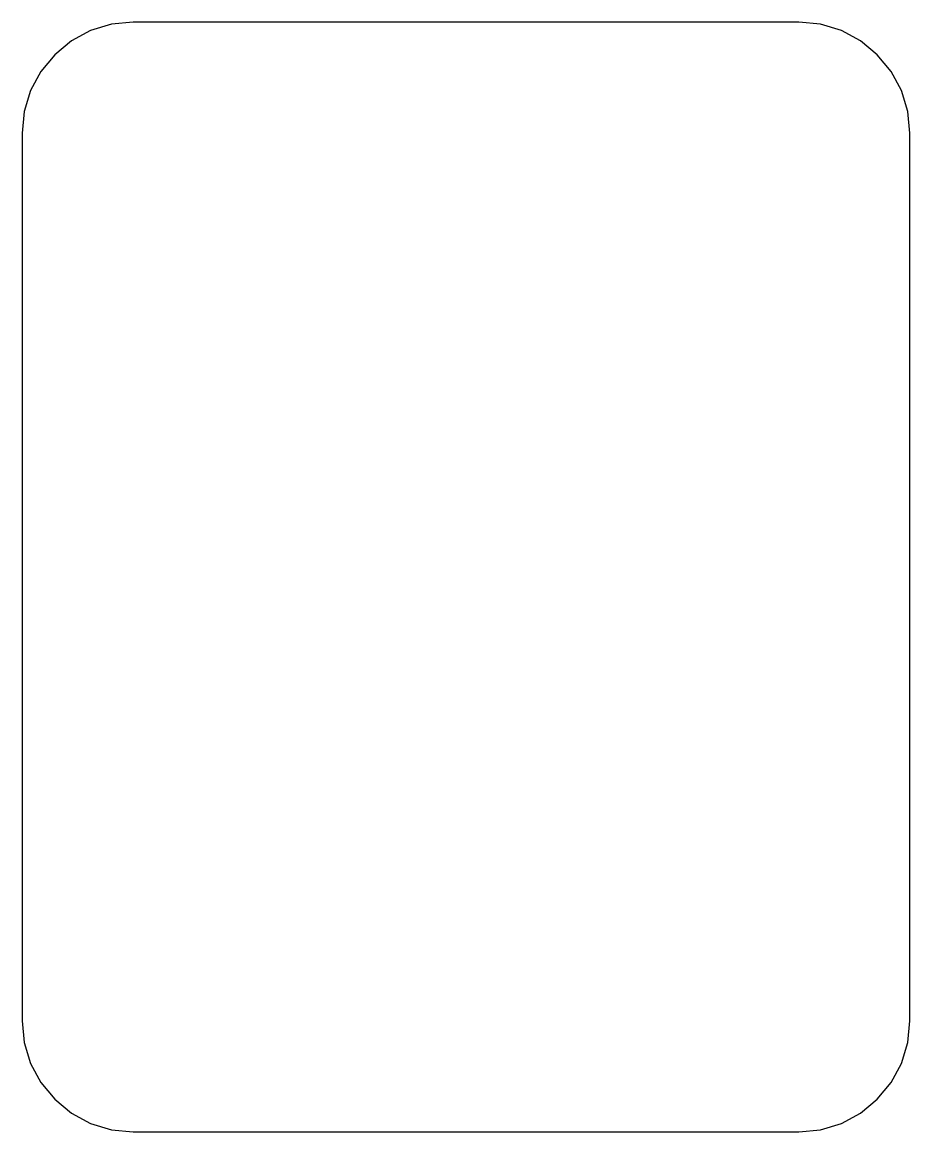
# Model space of a CAD drawing. Header units: metres. Extents: x -40 to 40, y -50 to 50.
import ezdxf

# ---------------------------------------------------------------- set-up
doc = ezdxf.new("R2010")
doc.units = ezdxf.units.M
doc.layers.add('CAVITY_TAIL', color=7, linetype='Continuous')

msp = doc.modelspace()

# ---------------------------------------------------------------- linework, layer by layer
at = {"layer": 'CAVITY_TAIL'}
msp.add_lwpolyline([(40, 40), (39.81, 41.95), (39.24, 43.83), (38.31, 45.56), (37.07, 47.07), (35.56, 48.31), (33.83, 49.24), (31.95, 49.81), (30, 50), (-30, 50), (-31.95, 49.81), (-33.83, 49.24), (-35.56, 48.31), (-37.07, 47.07), (-38.31, 45.56), (-39.24, 43.83), (-39.81, 41.95), (-40, 40), (-40, -40), (-39.81, -41.95), (-39.24, -43.83), (-38.31, -45.56), (-37.07, -47.07), (-35.56, -48.31), (-33.83, -49.24), (-31.95, -49.81), (-30, -50), (30, -50), (31.95, -49.81), (33.83, -49.24), (35.56, -48.31), (37.07, -47.07), (38.31, -45.56), (39.24, -43.83), (39.81, -41.95), (40, -40)], close=True, dxfattribs=at)

doc.saveas('drawing.dxf')
